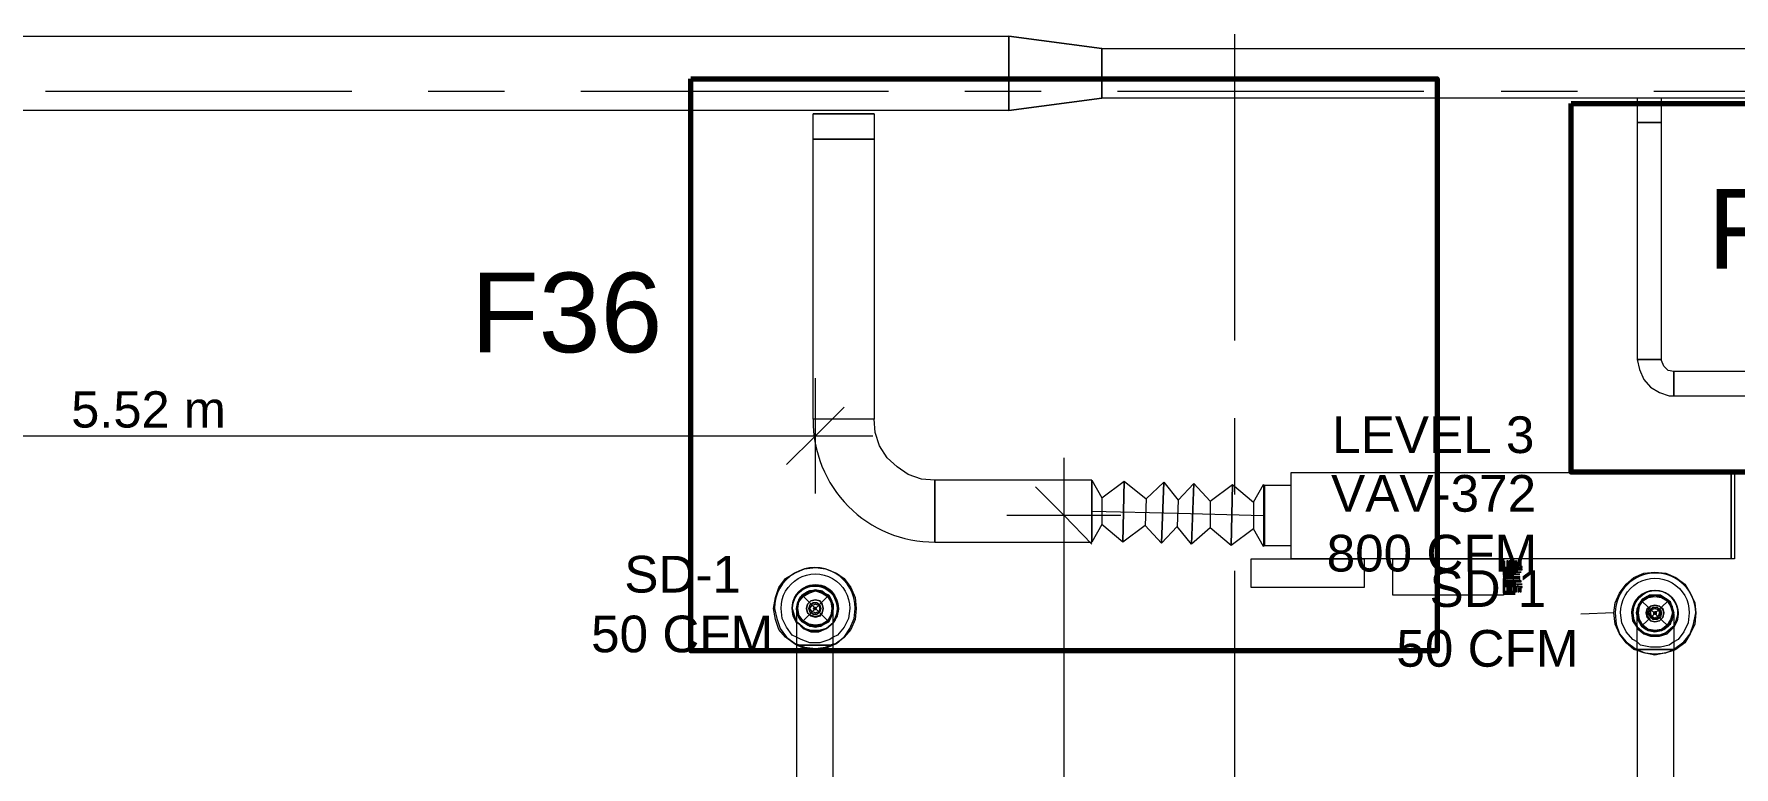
# Model space of a CAD drawing. Header units: metres. Extents: x -2 to 237, y -8 to 52.
# Drawn here: x 20.28 to 27.33, y 11.66 to 14.69 of the extents above; entities that cross this region are included whole.
import ezdxf

# ---------------------------------------------------------------- set-up
doc = ezdxf.new("R2010")
doc.units = ezdxf.units.M
doc.layers.add('HVAC - Ductos', color=5, linetype='Continuous', lineweight=0)
doc.layers.add('PDF4_Text', color=7, linetype='Continuous', lineweight=0)
doc.layers.add('PDF4_Geometry', color=7, linetype='Continuous', lineweight=0, true_color=0xaaaaaa)
doc.styles.add('PDF Arial-BoldMT-Identity-H', font='arial.ttf')
doc.styles.add('PDF Helvetica', font='')
doc.styles.get('PDF Helvetica').set_extended_font_data('Helvetica')

msp = doc.modelspace()

# ---------------------------------------------------------------- linework, layer by layer
at = {"layer": 'HVAC - Ductos', "lineweight": 0}
for points in [[(20.0852, 14.683), (24.3232, 14.683), (24.3232, 14.3761), (20.0852, 14.3761)], [(28.1351, 14.4265), (24.7081, 14.4265), (24.7081, 14.6326), (28.1351, 14.6326)], [(24.3232, 14.3761), (24.7081, 14.4265)], [(23.636, 14.3623), (23.6039, 14.3623), (23.5718, 14.3623), (23.5489, 14.3623), (23.526, 14.3623), (23.5123, 14.3623), (23.526, 14.3623), (23.5489, 14.3623), (23.5718, 14.3623), (23.6039, 14.3623), (23.636, 14.3623), (23.668, 14.3623), (23.7001, 14.3623), (23.7276, 14.3623), (23.7459, 14.3623), (23.7596, 14.3623), (23.7642, 14.3623), (23.7596, 14.3623), (23.7459, 14.3623), (23.7276, 14.3623), (23.7001, 14.3623), (23.668, 14.3623)], [(27.0264, 14.3257), (27.0218, 14.3257), (27.0126, 14.3257), (27.0034, 14.3257), (26.9897, 14.3257), (26.9759, 14.3257), (26.9622, 14.3257), (26.953, 14.3257), (26.9393, 14.3257), (26.9348, 14.3257), (26.9302, 14.3257), (26.9256, 14.3257), (26.9256, 13.3452), (26.9302, 13.3452), (26.9348, 13.3452), (26.9393, 13.3452), (26.953, 13.3452), (26.9622, 13.3452), (26.9759, 13.3452), (26.9897, 13.3452), (27.0034, 13.3452), (27.0126, 13.3452), (27.0218, 13.3452), (27.0264, 13.3452)], [(27.0768, 13.194), (27.0768, 13.1986), (27.0768, 13.2078), (27.0768, 13.2169), (27.0768, 13.2307), (27.0768, 13.2445), (27.0768, 13.2581), (27.0768, 13.2673), (27.0768, 13.2811), (27.0768, 13.2857), (27.0768, 13.2948), (27.0538, 13.2994), (27.0355, 13.3177), (27.0264, 13.3406), (27.0264, 13.3452), (27.0218, 13.3452), (27.0126, 13.3452), (27.0034, 13.3452), (26.9897, 13.3452), (26.9759, 13.3452), (26.9622, 13.3452), (26.953, 13.3452), (26.9393, 13.3452), (26.9348, 13.3452), (26.9302, 13.3452), (26.9256, 13.3452), (26.9348, 13.304), (26.953, 13.2627), (26.9805, 13.2307), (27.0172, 13.2078), (27.0584, 13.194)], [(24.6668, 12.5892), (24.6668, 12.5938), (24.6668, 12.6076), (24.6668, 12.6259), (24.6668, 12.6534), (24.6668, 12.6855), (24.6668, 12.7175), (24.6668, 12.7496), (24.6668, 12.7817), (24.6668, 12.8046), (24.6668, 12.8275), (24.6668, 12.8412), (24.6668, 12.8458), (24.6668, 12.8412), (24.6668, 12.8275), (24.6668, 12.8046), (24.6668, 12.7817), (24.6668, 12.7496), (24.6668, 12.7175), (24.6668, 12.6855), (24.6668, 12.6534), (24.6668, 12.6259), (24.6668, 12.6076), (24.6668, 12.5938)], [(25.3816, 12.8229), (25.3816, 12.8183), (25.3816, 12.8), (25.3816, 12.7725), (25.3816, 12.7404), (25.3816, 12.6992), (25.3816, 12.6625), (25.3816, 12.6259), (25.3816, 12.5984), (25.3816, 12.5801), (25.3816, 12.5755), (25.4915, 12.5755), (25.4915, 12.5801), (25.4915, 12.5892), (25.4915, 12.6122), (25.4915, 12.635), (25.4915, 12.6671), (25.4915, 12.6992), (25.4915, 12.7313), (25.4915, 12.7633), (25.4915, 12.7863), (25.4915, 12.8091), (25.4915, 12.8229), (25.3816, 12.8229), (25.377, 12.8275), (25.377, 12.8183), (25.377, 12.8046), (25.377, 12.7725), (25.377, 12.7404), (25.377, 12.6992), (25.377, 12.6625), (25.377, 12.6259), (25.377, 12.5984), (25.377, 12.5801), (25.377, 12.5709), (25.3816, 12.5755), (25.3816, 12.5801), (25.3816, 12.5984), (25.3816, 12.6259), (25.3816, 12.6625), (25.3816, 12.6992), (25.3816, 12.7404), (25.3816, 12.7725), (25.3816, 12.8), (25.3816, 12.8183)], [(25.3816, 12.8229), (25.3816, 12.8091), (25.3816, 12.7863), (25.3816, 12.7633), (25.3816, 12.7313), (25.3816, 12.6992), (25.3816, 12.6671), (25.3816, 12.635), (25.3816, 12.6122), (25.3816, 12.5892), (25.3816, 12.5801), (25.3816, 12.5755), (25.3816, 12.5801), (25.3816, 12.5892), (25.3816, 12.6122), (25.3816, 12.635), (25.3816, 12.6671), (25.3816, 12.6992), (25.3816, 12.7313), (25.3816, 12.7633), (25.3816, 12.7863), (25.3816, 12.8091)], [(25.4915, 12.8779), (27.315, 12.8779), (27.315, 12.5205), (25.4915, 12.5205)], [(27.315, 12.8779), (27.3287, 12.8779), (27.3287, 12.5205), (27.315, 12.5205)], [(25.3265, 12.4014), (25.3265, 12.5205), (25.7939, 12.5205), (25.7939, 12.4014)], [(25.913, 12.3693), (25.913, 12.5205), (26.3712, 12.5205), (26.3712, 12.3693)], [(26.3712, 12.4472), (26.3758, 12.4518), (26.3758, 12.4472), (26.3804, 12.4472), (26.3804, 12.4426), (26.3758, 12.4426)], [(26.417, 12.4106), (26.417, 12.406), (26.4216, 12.4106)], [(23.5855, 12.2869), (23.5718, 12.2639), (23.5489, 12.2502), (23.5214, 12.2456), (23.4939, 12.2502), (23.471, 12.2639), (23.4527, 12.2869), (23.4481, 12.3143), (23.4527, 12.3418), (23.471, 12.3647), (23.4939, 12.3785), (23.5214, 12.3876), (23.5489, 12.3785), (23.5718, 12.3647), (23.5855, 12.3418), (23.5901, 12.3143)], [(23.4893, 12.3327), (23.4847, 12.3143), (23.4893, 12.3327), (23.5031, 12.3464), (23.5214, 12.351), (23.5397, 12.3464), (23.5489, 12.3327), (23.5535, 12.3143), (23.5489, 12.3327), (23.5397, 12.3464), (23.5214, 12.351), (23.5031, 12.3464)], [(23.4985, 12.3281), (23.4939, 12.3143), (23.4985, 12.3281), (23.5123, 12.3373), (23.5306, 12.3373), (23.5397, 12.3281), (23.5443, 12.3143), (23.5397, 12.3281), (23.526, 12.3373), (23.5123, 12.3373)], [(23.5351, 12.3006), (23.5214, 12.296), (23.5077, 12.3006), (23.4985, 12.3143), (23.5077, 12.3281), (23.5214, 12.3327), (23.5351, 12.3281), (23.5397, 12.3143)], [(27.063, 12.2685), (27.0492, 12.2456), (27.0264, 12.2273), (26.9988, 12.2227), (26.9714, 12.2273), (26.9485, 12.2456), (26.9348, 12.2685), (26.9302, 12.296), (26.9348, 12.3235), (26.9485, 12.3464), (26.9714, 12.3601), (26.9988, 12.3647), (27.0264, 12.3601), (27.0492, 12.3464), (27.063, 12.3235), (27.0722, 12.296)], [(26.9302, 12.3281), (26.9302, 12.3235), (26.9302, 12.3189), (26.9302, 12.3235)], [(27.031, 12.2777), (27.0355, 12.296), (27.031, 12.2777), (27.0172, 12.2639), (26.9988, 12.2593), (26.9805, 12.2639), (26.9668, 12.2777), (26.9622, 12.296), (26.9668, 12.3143), (26.9805, 12.3235), (26.9988, 12.3281), (27.0172, 12.3235), (27.031, 12.3143), (27.0355, 12.296), (27.031, 12.3097), (27.0172, 12.3235), (26.9988, 12.3281), (26.9805, 12.3235), (26.9714, 12.3097), (26.9668, 12.296), (26.9714, 12.2777), (26.9805, 12.2639), (26.9988, 12.2593), (27.0172, 12.2639)], [(27.0722, 12.3189), (27.0676, 12.3235), (27.0676, 12.3281), (27.0676, 12.3235)], [(23.4252, 12.3143), (23.4298, 12.2823), (23.4435, 12.2548), (23.4298, 12.2823)], [(23.4481, 12.2548), (23.4756, 12.2319), (23.5031, 12.2227), (23.5351, 12.2227), (23.5672, 12.2319), (23.5351, 12.2181), (23.5031, 12.2181), (23.471, 12.2319), (23.4481, 12.2548), (23.4435, 12.2548), (23.4481, 12.2548), (23.4435, 12.2593)], [(23.5672, 12.2319), (23.5351, 12.2227), (23.5031, 12.2227), (23.4756, 12.2319), (23.4481, 12.2548), (23.471, 12.2319), (23.5031, 12.2181), (23.5351, 12.2181), (23.5672, 12.2319), (23.5947, 12.2548)], [(23.5489, 12.296), (23.5535, 12.3143), (23.5489, 12.296), (23.5397, 12.2823), (23.5214, 12.2777), (23.5031, 12.2823), (23.4893, 12.296), (23.4847, 12.3143), (23.4893, 12.296), (23.5031, 12.2869), (23.5214, 12.2823), (23.5397, 12.2869)], [(23.5397, 12.3006), (23.5443, 12.3143), (23.5397, 12.3006), (23.5306, 12.2915), (23.5123, 12.2915), (23.4985, 12.3006), (23.4939, 12.3143), (23.4985, 12.3006), (23.5123, 12.2915), (23.526, 12.2915)], [(23.5214, 12.3097), (23.526, 12.3143), (23.5214, 12.3097), (23.5169, 12.3097), (23.5123, 12.3143), (23.5169, 12.3189), (23.5214, 12.3189), (23.526, 12.3143), (23.5214, 12.3189), (23.5169, 12.3189), (23.5169, 12.3143), (23.5169, 12.3097)], [(23.5947, 12.2548), (23.5947, 12.2593), (23.5947, 12.2548), (23.5672, 12.2319)], [(23.5947, 12.3097), (23.5947, 12.3143), (23.5901, 12.296), (23.5855, 12.2777), (23.5947, 12.296)], [(26.9026, 12.296), (26.9072, 12.2639), (26.9256, 12.2365), (26.9072, 12.2639)], [(26.9302, 12.3189), (26.921, 12.296), (26.9302, 12.2639), (26.9302, 12.2685), (26.9256, 12.296)], [(27.0172, 12.2823), (27.0264, 12.296), (27.0218, 12.2777), (27.008, 12.2685), (26.9897, 12.2685), (26.9805, 12.2777), (26.9714, 12.296), (26.9805, 12.3097), (26.9897, 12.3189), (27.008, 12.3189), (27.0218, 12.3097), (27.0264, 12.296), (27.0172, 12.3097), (27.008, 12.3189), (26.9897, 12.3189), (26.9805, 12.3097), (26.9759, 12.296), (26.9805, 12.2823), (26.9897, 12.2731), (27.008, 12.2731)], [(27.0126, 12.2823), (26.9988, 12.2731), (26.9851, 12.2823), (26.9805, 12.296), (26.9851, 12.3097), (26.9988, 12.3143), (27.0126, 12.3097), (27.0172, 12.296)], [(26.9988, 12.3006), (26.9943, 12.296), (26.9943, 12.3006), (27.0034, 12.3006), (27.0034, 12.296), (27.0034, 12.3006)], [(27.0034, 12.2915), (27.0034, 12.296), (27.0034, 12.2915), (26.9943, 12.2915), (26.9943, 12.296), (26.9988, 12.2915)], [(27.0538, 12.2411), (27.0676, 12.2639), (27.0538, 12.2411), (27.0264, 12.2227)], [(27.0172, 12.1998), (26.9805, 12.1998), (26.953, 12.2089), (26.9256, 12.2319), (26.9256, 12.2365), (26.953, 12.2135), (26.9851, 12.2044), (27.0172, 12.2044), (27.0447, 12.2135), (27.0722, 12.2365), (27.0768, 12.2411), (27.0722, 12.2365), (27.0447, 12.2135), (27.0172, 12.2044), (26.9851, 12.2044), (26.953, 12.2135), (26.9256, 12.2365), (26.9256, 12.2411), (26.9256, 12.2365), (26.9256, 12.2319), (26.953, 12.2089), (26.9805, 12.1998), (27.0172, 12.1998), (27.0492, 12.2089), (27.0722, 12.2319), (27.0768, 12.2365), (27.0722, 12.2319), (27.0492, 12.2089)]]:
    msp.add_lwpolyline(points, close=True, dxfattribs=at)
for points in [[(24.7081, 14.6326), (24.3232, 14.683), (24.7081, 14.6326)], [(24.3232, 14.3761), (24.3232, 14.683)], [(24.7081, 14.6326), (24.7081, 14.4265)], [(26.9256, 14.4265), (26.9256, 14.3257), (26.9302, 14.3257), (26.9348, 14.3257), (26.9393, 14.3257), (26.953, 14.3257), (26.9622, 14.3257), (26.9759, 14.3257), (26.9897, 14.3257), (27.0034, 14.3257), (27.0126, 14.3257), (27.0218, 14.3257), (27.0264, 14.3257), (27.0264, 14.4265), (27.0218, 14.4265), (27.0126, 14.4265), (27.0034, 14.4265), (26.9897, 14.4265), (26.9759, 14.4265), (26.9622, 14.4265), (26.953, 14.4265), (26.9393, 14.4265), (26.9348, 14.4265), (26.9302, 14.4265)], [(24.7081, 12.7725), (24.7997, 12.8412), (24.7951, 12.5892), (24.7081, 12.6625), (24.6668, 12.5892), (24.6668, 12.8458), (24.0163, 12.8458), (24.0163, 12.8412), (24.0163, 12.8275), (24.0163, 12.8046), (24.0163, 12.7817), (24.0163, 12.7496), (24.0163, 12.7175), (24.0163, 12.6855), (24.0163, 12.6534), (24.0163, 12.6259), (24.0163, 12.6076), (24.0163, 12.5938), (24.0163, 12.5892), (24.0163, 12.5938), (24.0163, 12.6076), (24.0163, 12.6259), (24.0163, 12.6534), (24.0163, 12.6855), (24.0163, 12.7175), (24.0163, 12.7496), (24.0163, 12.7817), (24.0163, 12.8046), (24.0163, 12.8275), (24.0163, 12.8412), (24.0163, 12.8458), (23.9612, 12.8504), (23.9063, 12.8687), (23.8604, 12.9008), (23.8192, 12.9374), (23.7872, 12.9878), (23.7688, 13.0428), (23.7642, 13.0978), (23.7596, 13.0978), (23.7459, 13.0978), (23.7276, 13.0978), (23.7001, 13.0978), (23.668, 13.0978), (23.636, 13.0978), (23.6039, 13.0978), (23.5718, 13.0978), (23.5489, 13.0978), (23.526, 13.0978), (23.5123, 13.0978), (23.5123, 14.257), (23.5123, 14.3577), (23.5123, 14.3623)], [(23.5214, 12.7909), (23.5214, 13.0291), (23.5214, 13.2673)], [(27.3745, 13.2948), (27.0768, 13.2948), (27.0768, 13.2857), (27.0768, 13.2811), (27.0768, 13.2673), (27.0768, 13.2581), (27.0768, 13.2445), (27.0768, 13.2307), (27.0768, 13.2169), (27.0768, 13.2078), (27.0768, 13.1986), (27.0768, 13.194), (27.3745, 13.194)], [(23.6405, 13.1482), (23.5214, 13.0291), (23.4022, 12.9099)], [(15.8242, 13.0291), (17.996, 13.0291), (23.7596, 13.0291)], [(24.5523, 9.6157), (24.5523, 12.9374)], [(24.4332, 12.8183), (24.5523, 12.6992), (24.6668, 12.5801)], [(24.8913, 12.7679), (24.9646, 12.8367), (24.9554, 12.5846), (24.8868, 12.658), (24.7951, 12.5892), (24.7997, 12.8412), (24.8913, 12.7679), (24.8868, 12.658)], [(25.0242, 12.7633), (25.0883, 12.8321), (25.0792, 12.5801), (25.0196, 12.6534), (24.9554, 12.5846), (24.9646, 12.8367), (25.0242, 12.7633), (25.0196, 12.6534)], [(25.1571, 12.7587), (25.2487, 12.8275), (25.2441, 12.5755), (25.1571, 12.6488), (25.0792, 12.5801), (25.0883, 12.8321), (25.1571, 12.7587), (25.1571, 12.6488)], [(25.3357, 12.7542), (25.377, 12.8275), (25.377, 12.5709), (25.3357, 12.6442), (25.2441, 12.5755), (25.2487, 12.8275), (25.3357, 12.7542), (25.3357, 12.6442)], [(25.377, 12.8275), (25.377, 12.8183), (25.377, 12.8046), (25.377, 12.7725), (25.377, 12.7404), (25.377, 12.6992), (25.377, 12.6625), (25.377, 12.6259), (25.377, 12.5984), (25.377, 12.5801), (25.377, 12.5709)], [(24.7859, 12.6992), (24.5523, 12.6992), (24.314, 12.6992)], [(24.6668, 12.7175), (25.0242, 12.7084), (25.377, 12.6992)], [(23.4435, 12.3143), (23.4435, 12.3097), (23.4435, 12.2915), (23.4435, 12.2593), (23.4435, 12.2227), (23.4435, 12.1815), (23.4435, 12.1631), (23.4344, 12.1677), (23.3977, 12.1952), (23.3702, 12.2273), (23.3565, 12.2685), (23.3473, 12.3143), (23.3565, 12.3601), (23.3702, 12.4014), (23.3977, 12.438), (23.4344, 12.461), (23.4756, 12.4793), (23.5214, 12.4838), (23.5627, 12.4793), (23.6085, 12.461), (23.6405, 12.438), (23.668, 12.4014), (23.6863, 12.3601), (23.6909, 12.3143), (23.6863, 12.2685), (23.668, 12.2273), (23.6405, 12.1952), (23.6085, 12.1677), (23.5947, 12.1631), (23.5947, 12.2044), (23.5947, 12.2456), (23.5947, 12.2777), (23.5947, 12.3006), (23.5947, 12.3143)], [(26.3712, 12.3785), (26.3712, 12.438), (26.3758, 12.438), (26.3758, 12.3831), (26.3758, 12.4335), (26.385, 12.4335), (26.385, 12.3831), (26.3895, 12.3831), (26.3895, 12.4289), (26.3941, 12.4289), (26.3941, 12.3831), (26.3987, 12.3831), (26.3987, 12.4243), (26.4032, 12.4198), (26.4032, 12.3831), (26.4078, 12.3831), (26.4078, 12.4198), (26.4124, 12.4152), (26.4124, 12.3831), (26.417, 12.3831), (26.417, 12.4152), (26.4216, 12.4106), (26.4216, 12.3831), (26.4261, 12.3831), (26.4261, 12.406), (26.4307, 12.406), (26.4307, 12.3831), (26.4353, 12.3831), (26.4353, 12.4014), (26.4399, 12.3968), (26.4399, 12.3831), (26.4445, 12.3831), (26.4445, 12.4014), (26.4399, 12.4014), (26.4491, 12.4014), (26.4491, 12.406), (26.4353, 12.406), (26.4261, 12.4152), (26.4491, 12.4152), (26.417, 12.4152), (26.4078, 12.4243), (26.4445, 12.4243), (26.4445, 12.4289), (26.3987, 12.4289), (26.3895, 12.4335), (26.4399, 12.4335), (26.4399, 12.438), (26.385, 12.438), (26.385, 12.4426), (26.4399, 12.4426), (26.4399, 12.4472), (26.385, 12.4472), (26.385, 12.4518), (26.385, 12.4564), (26.4399, 12.4564), (26.3895, 12.4564), (26.3987, 12.4655), (26.4445, 12.4655), (26.4078, 12.4655), (26.417, 12.4747), (26.4491, 12.4747), (26.4491, 12.4793), (26.4261, 12.4793), (26.4353, 12.4838), (26.4491, 12.4838), (26.4491, 12.4884), (26.4399, 12.4884), (26.4445, 12.4884), (26.4445, 12.5114), (26.4399, 12.5114), (26.4399, 12.493), (26.4353, 12.4884), (26.4353, 12.5114), (26.4307, 12.5114), (26.4307, 12.4884), (26.4261, 12.4838), (26.4261, 12.5114), (26.4216, 12.5114), (26.4216, 12.4793), (26.417, 12.4793), (26.417, 12.5114), (26.4124, 12.5114), (26.4124, 12.4747), (26.4078, 12.4701), (26.4078, 12.5114), (26.4032, 12.5114), (26.4032, 12.4701), (26.3987, 12.4655), (26.3987, 12.5114), (26.3941, 12.5114), (26.3941, 12.4655), (26.3895, 12.461), (26.3895, 12.5114), (26.385, 12.5114), (26.385, 12.461), (26.3758, 12.4564), (26.3758, 12.5114), (26.3758, 12.4518), (26.3712, 12.4518), (26.3712, 12.5114)], [(26.3758, 12.4564), (26.3758, 12.4838), (26.3712, 12.4838)], [(26.3712, 12.4838), (26.3712, 12.4518), (26.3712, 12.4472)], [(26.385, 12.4838), (26.3804, 12.4838), (26.3804, 12.4564)], [(26.385, 12.4564), (26.385, 12.4838)], [(26.3941, 12.4838), (26.3895, 12.4838), (26.3895, 12.4655)], [(26.3895, 12.4655), (26.3895, 12.461)], [(26.3987, 12.4655), (26.3941, 12.4655), (26.3941, 12.4838)], [(26.4032, 12.4701), (26.4078, 12.4747), (26.4032, 12.4701), (26.3987, 12.4655), (26.3941, 12.4655)], [(26.3987, 12.461), (26.4216, 12.461), (26.4216, 12.4655), (26.3987, 12.4655), (26.3941, 12.4655)], [(26.4032, 12.4701), (26.4032, 12.4838), (26.3987, 12.4838), (26.3987, 12.4701), (26.3987, 12.4655)], [(26.4078, 12.4701), (26.4032, 12.4701), (26.4078, 12.4701), (26.4216, 12.4701), (26.4124, 12.4701)], [(26.4124, 12.4793), (26.4124, 12.4838), (26.4078, 12.4838), (26.4078, 12.4793), (26.4078, 12.4747), (26.4124, 12.4747), (26.417, 12.4747)], [(26.4124, 12.4701), (26.4078, 12.4701)], [(26.417, 12.4838), (26.4124, 12.4793)], [(26.417, 12.4747), (26.4216, 12.4747), (26.4216, 12.4793), (26.4124, 12.4793), (26.417, 12.4793)], [(26.417, 12.4793), (26.4216, 12.4838), (26.417, 12.4838)], [(26.9256, 12.1403), (26.9118, 12.1449), (26.8797, 12.1723), (26.8523, 12.2089), (26.8339, 12.2502), (26.8293, 12.296), (26.8339, 12.3373), (26.8523, 12.3785), (26.8797, 12.4152), (26.9118, 12.4426), (26.953, 12.461), (26.9988, 12.4655), (27.0447, 12.461), (27.0859, 12.4426), (27.1226, 12.4152), (27.1454, 12.3785), (27.1638, 12.3373), (27.1684, 12.296), (27.1638, 12.2502), (27.1454, 12.2089), (27.1226, 12.1723), (27.0859, 12.1449), (27.0768, 12.1403)], [(26.3758, 12.4426), (26.3712, 12.4472), (26.3758, 12.4518)], [(26.3712, 12.406), (26.3758, 12.406), (26.3758, 12.4426), (26.3804, 12.4335)], [(26.3712, 12.4426), (26.3712, 12.406)], [(26.3804, 12.4564), (26.3758, 12.4518), (26.3804, 12.4518), (26.3804, 12.4472), (26.3804, 12.4426), (26.3804, 12.438), (26.3758, 12.4426)], [(26.385, 12.4518), (26.3804, 12.4518), (26.385, 12.4564), (26.4124, 12.4564), (26.385, 12.4564), (26.3941, 12.461), (26.3987, 12.461)], [(26.4032, 12.4243), (26.3941, 12.4289), (26.3987, 12.4289), (26.3941, 12.4289), (26.385, 12.4335), (26.4124, 12.4335), (26.4124, 12.438), (26.385, 12.438), (26.3804, 12.438), (26.385, 12.4426), (26.385, 12.4472)], [(26.3804, 12.4335), (26.3804, 12.406), (26.385, 12.406)], [(26.3895, 12.461), (26.385, 12.4564)], [(26.385, 12.4472), (26.4124, 12.4472), (26.4124, 12.4518), (26.385, 12.4518)], [(26.385, 12.4426), (26.4124, 12.4426), (26.385, 12.4426)], [(26.385, 12.406), (26.385, 12.4335)], [(26.385, 12.4335), (26.3895, 12.4289), (26.3895, 12.406), (26.3941, 12.406)], [(26.3941, 12.406), (26.3941, 12.4289), (26.3987, 12.4243)], [(26.3987, 12.4289), (26.4216, 12.4289), (26.3987, 12.4289)], [(26.3987, 12.4243), (26.3987, 12.4198), (26.3987, 12.406), (26.4032, 12.406), (26.4032, 12.4198), (26.4078, 12.4198), (26.4124, 12.4152), (26.417, 12.4152)], [(26.4124, 12.4198), (26.4216, 12.4198), (26.4216, 12.4243), (26.4078, 12.4243), (26.4032, 12.4243)], [(26.4124, 12.4198), (26.4078, 12.4198), (26.4032, 12.4198), (26.4078, 12.4152)], [(26.4078, 12.4152), (26.4078, 12.406), (26.4124, 12.406), (26.4124, 12.4152)], [(26.4124, 12.4152), (26.417, 12.4106), (26.4124, 12.4152), (26.4216, 12.4152), (26.417, 12.4152)], [(23.3473, 12.3143), (23.3565, 12.351)], [(23.4893, 12.2502), (23.4665, 12.2639), (23.4527, 12.2823), (23.4481, 12.2869), (23.4665, 12.2593), (23.4847, 12.2502), (23.5031, 12.2411), (23.5214, 12.2365), (23.5397, 12.2411), (23.5581, 12.2502), (23.5764, 12.2593), (23.5489, 12.2456), (23.5214, 12.2411), (23.4893, 12.2456), (23.4665, 12.2593), (23.4527, 12.2777), (23.4481, 12.296), (23.4435, 12.3097), (23.4435, 12.3143), (23.4481, 12.2869), (23.4435, 12.3143), (23.4481, 12.3327), (23.4527, 12.351), (23.4665, 12.3693), (23.4847, 12.3785), (23.5031, 12.3876), (23.5214, 12.3922), (23.5489, 12.3831), (23.5764, 12.3693), (23.5901, 12.3464), (23.5901, 12.3418), (23.5947, 12.3143), (23.5901, 12.2915)], [(23.4527, 12.3464), (23.4665, 12.3693), (23.4893, 12.3831), (23.4665, 12.3693), (23.4481, 12.3418), (23.4435, 12.3143), (23.4481, 12.3418), (23.4527, 12.3464), (23.4665, 12.3647), (23.4893, 12.3831), (23.4939, 12.3876), (23.5214, 12.3922), (23.5443, 12.3876)], [(23.4481, 12.3418), (23.4481, 12.3327), (23.4435, 12.3143), (23.4435, 12.3097)], [(23.5535, 12.2456), (23.5489, 12.2456), (23.5443, 12.2456), (23.5214, 12.2411), (23.5031, 12.2456), (23.4847, 12.2502), (23.4665, 12.2639), (23.4573, 12.2777), (23.4481, 12.296), (23.4481, 12.3143), (23.4481, 12.3327), (23.4573, 12.351), (23.4665, 12.3647), (23.4847, 12.3785), (23.5031, 12.3876), (23.5214, 12.3876), (23.5397, 12.3876), (23.5581, 12.3785), (23.5718, 12.3647), (23.5855, 12.351), (23.5947, 12.3327), (23.5947, 12.3143), (23.5901, 12.3327), (23.5855, 12.351), (23.5764, 12.3693), (23.5581, 12.3785), (23.5397, 12.3876), (23.5214, 12.3922), (23.4893, 12.3831)], [(23.4527, 12.3464), (23.4481, 12.3418), (23.4527, 12.3464), (23.4527, 12.351), (23.4665, 12.3693), (23.4847, 12.3785), (23.4893, 12.3831), (23.4939, 12.3876), (23.5031, 12.3876), (23.5214, 12.3922), (23.5397, 12.3876), (23.5489, 12.3876)], [(23.4527, 12.2915), (23.4481, 12.3143), (23.4527, 12.3418)], [(23.4893, 12.3831), (23.4939, 12.3876)], [(23.4939, 12.3831), (23.5214, 12.3876), (23.5443, 12.3831)], [(23.5535, 12.3831), (23.5489, 12.3831), (23.5443, 12.3876), (23.5489, 12.3831), (23.5535, 12.3831), (23.5581, 12.3785), (23.5764, 12.3693), (23.5855, 12.351), (23.5901, 12.3464), (23.5901, 12.3418), (23.5947, 12.3327), (23.5947, 12.3143), (23.5947, 12.3097)], [(23.5489, 12.3876), (23.5535, 12.3831), (23.5718, 12.3647), (23.5855, 12.3464)], [(23.5535, 12.3831), (23.5718, 12.3693)], [(23.5764, 12.3693), (23.5901, 12.3418), (23.5947, 12.3143), (23.5901, 12.3418)], [(23.5901, 12.3464), (23.5901, 12.3418)], [(26.9668, 12.3647), (26.9622, 12.3601), (26.9439, 12.3464), (26.9348, 12.3327), (26.9302, 12.3235), (26.9256, 12.3143), (26.921, 12.296), (26.9256, 12.2869)], [(27.0722, 12.2685), (27.0676, 12.2639), (27.0492, 12.2411), (27.0355, 12.2319), (27.0172, 12.2227), (26.9988, 12.2227), (26.9805, 12.2227), (26.9622, 12.2319), (26.9485, 12.2411), (26.9348, 12.2593), (26.9302, 12.2777), (26.9256, 12.296), (26.9302, 12.3143), (26.9348, 12.3327), (26.9485, 12.3464), (26.9622, 12.3601), (26.9805, 12.3647), (26.9988, 12.3693), (27.0172, 12.3647), (27.0355, 12.3601), (27.0492, 12.3464), (27.063, 12.3327), (27.0722, 12.3143), (27.0722, 12.296), (27.0722, 12.2777), (27.063, 12.2593), (27.0492, 12.2411), (27.031, 12.2273), (27.0264, 12.2227), (26.9988, 12.2181), (27.0264, 12.2227)], [(26.9256, 12.296), (26.9256, 12.3143), (26.9348, 12.3327), (26.9439, 12.3464), (26.9622, 12.3601), (26.9805, 12.3693), (26.9988, 12.3693), (27.0172, 12.3693), (27.0355, 12.3601), (27.0538, 12.3464), (27.063, 12.3327), (27.0722, 12.3143), (27.0768, 12.296), (27.0722, 12.3189)], [(26.9302, 12.3281), (26.9439, 12.3464), (26.9302, 12.3235), (26.9256, 12.296), (26.9302, 12.2639), (26.9439, 12.2411), (26.9714, 12.2227), (26.9988, 12.2181), (26.9714, 12.2227), (26.9668, 12.2273), (26.9485, 12.2411), (26.9348, 12.2639)], [(26.9348, 12.3235), (26.9485, 12.3464), (26.9668, 12.3601)], [(26.9439, 12.3464), (26.9714, 12.3647), (26.9988, 12.3693), (27.0264, 12.3647), (26.9988, 12.3693), (26.9714, 12.3647), (26.9668, 12.3647), (26.9439, 12.351)], [(26.9714, 12.3647), (26.9668, 12.3647), (26.9714, 12.3647), (26.9805, 12.3693), (26.9988, 12.3693), (27.0172, 12.3693), (27.0264, 12.3647), (27.031, 12.3647), (27.0355, 12.3601), (27.0538, 12.3464), (27.063, 12.3327), (27.0676, 12.3235)], [(26.9759, 12.3647), (26.9988, 12.3693), (27.0264, 12.3647), (27.031, 12.3647), (27.0538, 12.351)], [(27.0264, 12.3647), (27.0538, 12.3464), (27.0676, 12.3281)], [(27.0264, 12.3647), (27.031, 12.3647)], [(27.031, 12.3601), (27.0492, 12.3464), (27.0676, 12.3235), (27.0722, 12.3235)], [(27.0768, 12.296), (27.0676, 12.3235), (27.0538, 12.3464)], [(27.0768, 12.2869), (27.0768, 12.296), (27.0722, 12.3143), (27.0722, 12.3235)], [(23.4893, 12.2456), (23.4665, 12.2593), (23.4481, 12.2869)], [(23.5901, 12.2869), (23.5764, 12.2593), (23.5489, 12.2456), (23.5214, 12.2365), (23.4893, 12.2456), (23.4939, 12.2456), (23.5214, 12.2411), (23.5397, 12.2456), (23.5581, 12.2502), (23.5718, 12.2639), (23.5855, 12.2777), (23.5764, 12.2593), (23.5901, 12.2869), (23.5901, 12.2823)], [(23.5855, 12.2823), (23.5718, 12.2639), (23.5535, 12.2502)], [(23.5947, 12.3143), (23.5901, 12.2869), (23.5947, 12.3143)], [(26.8293, 12.296), (26.6919, 12.2915)], [(26.9256, 12.2915), (26.9256, 12.296), (26.9256, 12.2869), (26.9256, 12.2731), (26.9348, 12.2548), (26.9439, 12.2411), (26.9622, 12.2273), (26.9805, 12.2227), (26.9988, 12.2181), (27.0172, 12.2227), (27.0355, 12.2273), (27.0538, 12.2411), (27.063, 12.2548), (27.0722, 12.2731), (27.0768, 12.2869)], [(26.9714, 12.2227), (26.9439, 12.2411), (26.9302, 12.2639)], [(27.0676, 12.3189), (27.0722, 12.296), (27.0676, 12.2685)], [(27.0768, 12.296), (27.0676, 12.2639), (27.0768, 12.296)], [(27.0768, 12.2915), (27.0768, 12.296), (27.0722, 12.2869)], [(23.5947, 12.1952), (23.5809, 12.1861), (23.5397, 12.1723), (23.4985, 12.1723), (23.4619, 12.1861), (23.4435, 12.1952)], [(27.0264, 12.2273), (26.9988, 12.2227), (26.9759, 12.2273)], [(23.4435, 12.1677), (23.4756, 12.154), (23.5214, 12.1494), (23.5627, 12.154), (23.5947, 12.1677)], [(23.5947, 12.1631), (23.5627, 12.1494), (23.5214, 12.1449), (23.4756, 12.1494), (23.4435, 12.1631)], [(23.5947, 11.1231), (23.5947, 12.1631), (23.5855, 12.1631), (23.5764, 12.1631), (23.5581, 12.1631), (23.5397, 12.1631), (23.5214, 12.1631), (23.5031, 12.1631), (23.4847, 12.1631), (23.4665, 12.1631), (23.4527, 12.1631), (23.4481, 12.1631), (23.4435, 12.1631), (23.4435, 11.1231)], [(23.4435, 12.1631), (23.4481, 12.1631), (23.4527, 12.1631), (23.4665, 12.1631), (23.4847, 12.1631), (23.5031, 12.1631), (23.5214, 12.1631), (23.5397, 12.1631), (23.5581, 12.1631), (23.5764, 12.1631), (23.5855, 12.1631), (23.5947, 12.1631)], [(27.0768, 12.1769), (27.0584, 12.1631), (27.0218, 12.154), (26.9805, 12.154), (26.9393, 12.1631), (26.9256, 12.1769)], [(26.9256, 12.1449), (26.9576, 12.1311), (26.9988, 12.1265), (27.0447, 12.1311), (27.0768, 12.1449)], [(27.0768, 11.059), (27.0768, 12.1449), (27.0722, 12.1449), (27.063, 12.1449), (27.0538, 12.1449), (27.0355, 12.1449), (27.0172, 12.1449), (26.9988, 12.1449), (26.9805, 12.1449), (26.9622, 12.1449), (26.9439, 12.1449), (26.9348, 12.1449), (26.9256, 12.1449), (26.9256, 11.059)], [(26.9256, 12.1449), (26.9348, 12.1449), (26.9439, 12.1449), (26.9622, 12.1449), (26.9805, 12.1449), (26.9988, 12.1449), (27.0172, 12.1449), (27.0355, 12.1449), (27.0538, 12.1449), (27.063, 12.1449), (27.0722, 12.1449), (27.0768, 12.1449)], [(27.0768, 12.1403), (27.0447, 12.1311), (26.9988, 12.1219), (26.953, 12.1311), (26.9256, 12.1403)]]:
    msp.add_lwpolyline(points, dxfattribs=at)
for points in [[(23.7642, 14.3623), (23.7642, 14.3577), (23.7642, 14.257), (23.7596, 14.257), (23.7459, 14.257), (23.7276, 14.257), (23.7001, 14.257), (23.668, 14.257), (23.636, 14.257), (23.6039, 14.257), (23.5718, 14.257), (23.5489, 14.257), (23.526, 14.257), (23.5123, 14.257), (23.526, 14.257), (23.5489, 14.257), (23.5718, 14.257), (23.6039, 14.257), (23.636, 14.257), (23.668, 14.257), (23.7001, 14.257), (23.7276, 14.257), (23.7459, 14.257), (23.7596, 14.257), (23.7642, 14.257), (23.7642, 13.0978), (23.7596, 13.0978), (23.7459, 13.0978), (23.7276, 13.0978), (23.7001, 13.0978), (23.668, 13.0978), (23.636, 13.0978), (23.6039, 13.0978), (23.5718, 13.0978), (23.5489, 13.0978), (23.526, 13.0978), (23.5123, 13.0978, 0.419591), (24.0163, 12.5892), (24.6668, 12.5892), (24.6668, 12.8458), (24.7081, 12.7725), (24.7081, 12.6625)], [(23.5947, 12.1677), (23.6039, 12.1677), (23.6405, 12.1952), (23.6634, 12.2319), (23.6817, 12.2731), (23.6863, 12.3143, 1.014029), (23.3519, 12.3143), (23.3611, 12.2731), (23.3748, 12.2319), (23.4022, 12.1952), (23.4389, 12.1677), (23.4435, 12.1677)], [(23.4435, 12.1952), (23.4252, 12.2044), (23.4022, 12.2365), (23.384, 12.2731), (23.3794, 12.3143, -1.008592), (23.6634, 12.3143), (23.6589, 12.2731), (23.6405, 12.2365), (23.6131, 12.2044), (23.5947, 12.1952)], [(27.0768, 12.2915), (27.0768, 12.2823), (27.0768, 12.2593), (27.0768, 12.2273), (27.0768, 12.1861), (27.0768, 12.1449), (27.0814, 12.1494), (27.118, 12.1769), (27.1454, 12.2089), (27.1592, 12.2502), (27.1684, 12.296, 0.986385), (26.8339, 12.296), (26.8385, 12.2502), (26.8523, 12.2089), (26.8797, 12.1769), (26.9164, 12.1494), (26.9256, 12.1449), (26.9256, 12.1631), (26.9256, 12.2044), (26.9256, 12.2411), (26.9256, 12.2685), (26.9256, 12.2869), (26.9256, 12.2915)], [(26.9256, 12.1769), (26.9072, 12.1861), (26.8797, 12.2181), (26.8614, 12.2548), (26.8568, 12.296, -1.012862), (27.1409, 12.296), (27.1363, 12.2548), (27.118, 12.2181), (27.095, 12.1861), (27.0768, 12.1769)]]:
    msp.add_lwpolyline(points, format="xyb", dxfattribs=at)
for points in [[(23.5947, 12.2548), (23.6131, 12.2823), (23.6176, 12.3143, 1.018637), (23.4252, 12.3143), (23.4344, 12.2823), (23.4435, 12.2593, -1.369193), (23.6131, 12.3143), (23.6085, 12.2823), (23.5947, 12.2593, 1.369214), (23.4252, 12.3143, -1.435421)], [(27.095, 12.296, 0.97067), (26.9026, 12.296, -1.355036), (27.0768, 12.2365), (27.0905, 12.2639), (27.095, 12.296), (27.0859, 12.2639), (27.0768, 12.2411, 1.368444), (26.9072, 12.296), (26.9118, 12.2639), (26.9256, 12.2411, -1.369026)]]:
    msp.add_lwpolyline(points, format="xyb", close=True, dxfattribs=at)
at = {"layer": 'PDF4_Geometry', "lineweight": 0}
for points in [[(25.2579, 14.6922), (25.2579, 13.4231)], [(21.6017, 14.454), (20.3326, 14.454)], [(22.234, 14.454), (21.9179, 14.454)], [(23.8238, 14.454), (22.5501, 14.454)], [(24.4561, 14.454), (24.1399, 14.454)], [(26.0413, 14.454), (24.7722, 14.454)], [(26.6781, 14.454), (26.362, 14.454)], [(28.2634, 14.454), (26.9943, 14.454)], [(25.2579, 13.1024), (25.2579, 12.7863)], [(25.2579, 12.4701), (25.2579, 11.201)]]:
    msp.add_lwpolyline(points, dxfattribs=at)
at = {"layer": 'PDF4_Geometry', "color": 232, "lineweight": 70, "true_color": 0xe91e64}
for points in [[(23.0055, 14.5066), (26.0973, 14.5066), (26.0973, 12.1397), (23.0055, 12.1397)], [(26.6513, 14.4042), (28.368, 14.4042), (28.368, 12.8791), (26.6513, 12.8791)]]:
    msp.add_lwpolyline(points, close=True, dxfattribs=at)
at = {"layer": 'PDF4_Geometry', "color": 8, "lineweight": 0, "true_color": 0x808080}
for points in [[(23.5809, 12.3601), (23.5443, 12.3876), (23.4985, 12.3876), (23.4573, 12.3601), (23.4435, 12.3143), (23.4573, 12.2685), (23.4985, 12.2411), (23.5443, 12.2411), (23.5809, 12.2685), (23.5947, 12.3143)], [(27.063, 12.3418), (27.0218, 12.3693), (26.9759, 12.3693), (26.9393, 12.3418), (26.921, 12.296), (26.9393, 12.2502), (26.9759, 12.2227), (27.0218, 12.2227), (27.063, 12.2502), (27.0768, 12.296)]]:
    msp.add_lwpolyline(points, close=True, dxfattribs=at)
for points in [[(23.4665, 12.3693), (23.5764, 12.2593)], [(23.5764, 12.3693), (23.4665, 12.2593)], [(26.9439, 12.3464), (27.0538, 12.2411)], [(27.0538, 12.3464), (26.9439, 12.2411)]]:
    msp.add_lwpolyline(points, dxfattribs=at)

# ---------------------------------------------------------------- texts
at = {"layer": 'PDF4_Text', "color": 232, "lineweight": 70, "true_color": 0xe91e64, "char_height": 0.32989, "attachment_point": 4, "style": 'PDF Arial-BoldMT-Identity-H'}
for s, insert in [('F37', (27.2164, 13.8835)), ('F36', (22.0936, 13.5375))]:
    msp.add_mtext(s, dxfattribs=dict(at, insert=insert))
at = {"layer": 'PDF4_Text', "lineweight": 0, "attachment_point": 4, "style": 'PDF Helvetica'}
for s, insert, char_height in [('5.52 m', (20.4388, 13.1374), 0.15002), ('LEVEL 3', (25.662, 13.0327), 0.1519), ('VAV-372', (25.6574, 12.7899), 0.1519), ('800 CFM', (25.6391, 12.5424), 0.1519), ('SD-1', (22.7297, 12.4554), 0.1519), ('SD-1', (26.0652, 12.3958), 0.1519), ('50 CFM', (22.5922, 12.208), 0.1519), ('50 CFM', (25.9278, 12.1484), 0.1519)]:
    msp.add_mtext(s, dxfattribs=dict(at, insert=insert, char_height=char_height))

doc.saveas('drawing.dxf')
